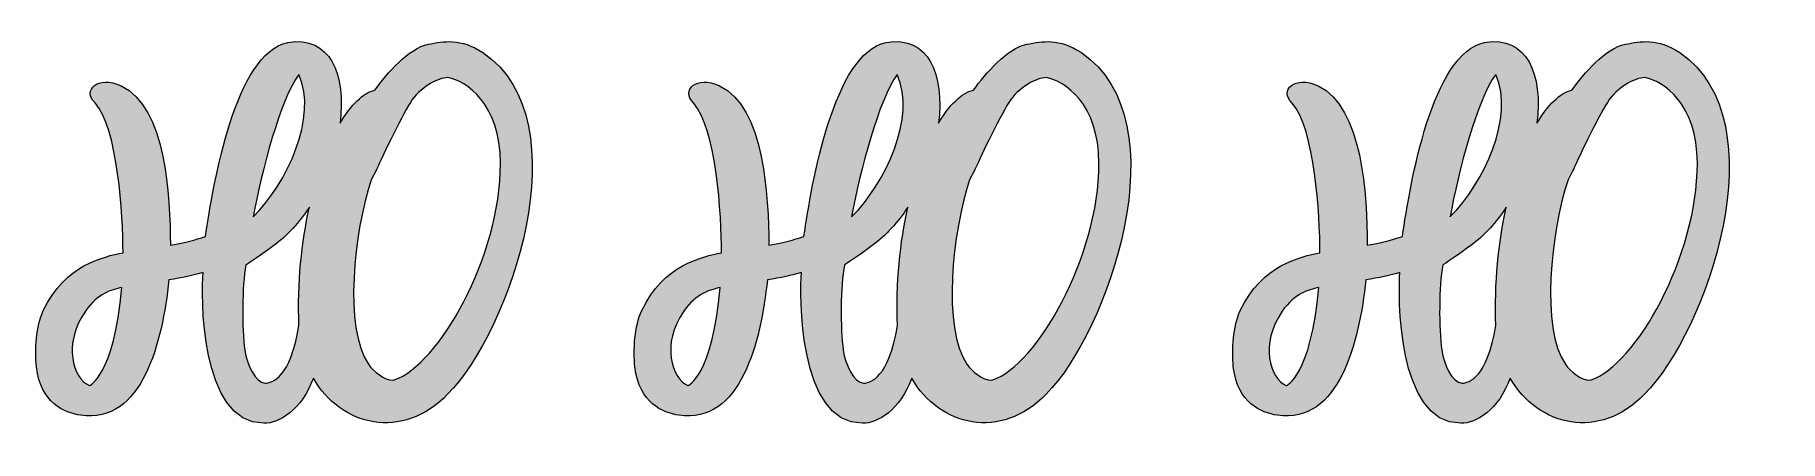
# Model space of a CAD drawing. Header units: inches. Extents: x 15 to 432, y 166 to 263.
import ezdxf

# ---------------------------------------------------------------- set-up
doc = ezdxf.new("R2010")
doc.units = ezdxf.units.IN
doc.header["$MEASUREMENT"] = 0
doc.layers.add('_U+0421_U+043B_U+043E_U+0439 1', color=7, linetype='Continuous')

msp = doc.modelspace()

# ---------------------------------------------------------------- hatches: boundary and pattern name
at = {"layer": '_U+0421_U+043B_U+043E_U+0439 1', "true_color": 0xc10000}
h = msp.add_hatch(color=12, dxfattribs=at)
h.dxf.hatch_style = 2
edge = h.paths.add_edge_path()
edge.add_spline(control_points=[(121.99, 258.99), (116.62, 262.5), (112.63, 261.68), (108.98, 260.98), (104.2, 260.06), (99.08, 253.94), (96.19, 249.99), (93.39, 249.38), (90.5, 246.55), (87.86, 242.09), (89.28, 253.6), (85.57, 263.21), (75.35, 261.39), (62.77, 258.75), (57.56, 227.76), (55.71, 215.06), (52.96, 214.14), (51.25, 213.6), (47.33, 212.94), (47.22, 224.74), (46.29, 245.98), (35.55, 251.04), (30.01, 253.68), (26.17, 249.9), (29.33, 246.97), (34.79, 240.81), (36.01, 220.15), (36.01, 211.14), (31.33, 210.18), (22.15, 208.31), (16.96, 197.31), (15.19, 193.63), (14.95, 187.92), (15.29, 183.89), (16.4, 175.09), (21.93, 172.96), (25.84, 172.29), (40.63, 170.16), (45.39, 189.8), (46.97, 204.68), (50.07, 205.14), (52.88, 205.75), (55.13, 206.39), (54.67, 201.62), (54.23, 170.38), (69.68, 170.38), (73.37, 170.38), (78.62, 173.53), (81.48, 181.18), (87.98, 169.69), (102.83, 166.13), (113.56, 177.35), (128.4, 192.18), (145.95, 242.63), (121.99, 258.99)], knot_values=[0, 0, 0, 0, 1, 1, 1, 2, 2, 2, 3, 3, 3, 4, 4, 4, 5, 5, 5, 6, 6, 6, 7, 7, 7, 8, 8, 8, 9, 9, 9, 10, 10, 10, 11, 11, 11, 12, 12, 12, 13, 13, 13, 14, 14, 14, 15, 15, 15, 16, 16, 16, 17, 17, 17, 18, 18, 18, 18], degree=3, periodic=1)
edge = h.paths.add_edge_path()
edge.add_spline(control_points=[(27.96, 179.39), (24.08, 181.13), (21.53, 189.28), (27.01, 197.18), (30.03, 201.53), (33.17, 202.21), (35.72, 202.86), (33.81, 181.44), (27.96, 179.39), (27.96, 179.39)], knot_values=[0, 0, 0, 0, 1, 1, 1, 2, 2, 2, 3, 3, 3, 3], degree=3, periodic=1)
edge = h.paths.add_edge_path()
edge.add_spline(control_points=[(78.01, 253.76), (82.64, 243.6), (75.1, 227.71), (67.24, 219.85), (67.24, 219.85), (67.24, 219.85), (67.24, 219.85), (67.19, 219.8), (67.14, 219.75), (67.09, 219.7), (69.04, 230.48), (73.7, 248.1), (78.01, 253.76)], knot_values=[0, 0, 0, 0, 1, 1, 1, 2, 2, 2, 3, 3, 3, 4, 4, 4, 4], degree=3, periodic=1)
edge = h.paths.add_edge_path()
edge.add_spline(control_points=[(78.03, 193.77), (76.04, 181.25), (71.6, 179.98), (69.96, 179.98), (67.68, 179.98), (65.55, 184.5), (65.11, 187.84), (64.4, 193.14), (64.42, 203.23), (65.37, 208.22), (65.37, 208.22), (69.63, 210.98), (72.04, 212.89), (75.34, 215.28), (78.19, 218.46), (80.53, 222.05), (78.67, 213.63), (77.65, 203.91), (78.03, 193.77)], knot_values=[0, 0, 0, 0, 1, 1, 1, 2, 2, 2, 3, 3, 3, 4, 4, 4, 5, 5, 5, 6, 6, 6, 6], degree=3, periodic=1)
edge = h.paths.add_edge_path()
edge.add_spline(control_points=[(100.82, 180.77), (100.61, 180.7), (100.52, 180.69), (100.53, 180.69), (98.39, 180.69), (95.88, 182.73), (94.65, 184.5), (88.72, 193.06), (91.15, 216.16), (95.3, 228.6), (95.3, 228.6), (96.47, 230.78), (96.47, 230.78), (97.21, 232.67), (102.34, 243.35), (104.67, 247.08), (106.91, 250.66), (111.22, 252.96), (113.63, 253.02), (117.95, 252.17), (126.19, 246.87), (126.19, 232.52), (126.19, 210.04), (111.32, 184.27), (100.82, 180.77)], knot_values=[0, 0, 0, 0, 1, 1, 1, 2, 2, 2, 3, 3, 3, 4, 4, 4, 5, 5, 5, 6, 6, 6, 7, 7, 7, 8, 8, 8, 8], degree=3, periodic=1)
h = msp.add_hatch(color=12, dxfattribs=at)
h.dxf.hatch_style = 2
edge = h.paths.add_edge_path()
edge.add_spline(control_points=[(264.98, 258.99), (259.62, 262.5), (255.62, 261.68), (251.97, 260.98), (247.19, 260.06), (242.07, 253.94), (239.18, 249.99), (236.39, 249.38), (233.49, 246.55), (230.85, 242.09), (232.27, 253.6), (228.56, 263.21), (218.34, 261.39), (205.76, 258.75), (200.55, 227.76), (198.7, 215.06), (195.95, 214.14), (194.25, 213.6), (190.32, 212.94), (190.22, 224.74), (189.28, 245.98), (178.55, 251.04), (173, 253.68), (169.16, 249.9), (172.32, 246.97), (177.78, 240.81), (179, 220.15), (179, 211.14), (174.32, 210.18), (165.15, 208.31), (159.95, 197.31), (158.19, 193.63), (157.94, 187.92), (158.29, 183.89), (159.39, 175.09), (164.92, 172.96), (168.83, 172.29), (183.62, 170.16), (188.39, 189.8), (189.96, 204.68), (193.06, 205.14), (195.87, 205.75), (198.12, 206.39), (197.67, 201.62), (197.22, 170.38), (212.68, 170.38), (216.36, 170.38), (221.61, 173.53), (224.47, 181.18), (230.97, 169.69), (245.82, 166.13), (256.55, 177.35), (271.39, 192.18), (288.95, 242.63), (264.98, 258.99)], knot_values=[0, 0, 0, 0, 1, 1, 1, 2, 2, 2, 3, 3, 3, 4, 4, 4, 5, 5, 5, 6, 6, 6, 7, 7, 7, 8, 8, 8, 9, 9, 9, 10, 10, 10, 11, 11, 11, 12, 12, 12, 13, 13, 13, 14, 14, 14, 15, 15, 15, 16, 16, 16, 17, 17, 17, 18, 18, 18, 18], degree=3, periodic=1)
edge = h.paths.add_edge_path()
edge.add_spline(control_points=[(170.95, 179.39), (167.07, 181.13), (164.52, 189.28), (170, 197.18), (173.02, 201.53), (176.16, 202.21), (178.71, 202.86), (176.8, 181.44), (170.95, 179.39), (170.95, 179.39)], knot_values=[0, 0, 0, 0, 1, 1, 1, 2, 2, 2, 3, 3, 3, 3], degree=3, periodic=1)
edge = h.paths.add_edge_path()
edge.add_spline(control_points=[(221, 253.76), (225.64, 243.6), (218.09, 227.71), (210.23, 219.85), (210.23, 219.85), (210.23, 219.85), (210.23, 219.85), (210.18, 219.8), (210.13, 219.75), (210.08, 219.7), (212.03, 230.48), (216.69, 248.1), (221, 253.76)], knot_values=[0, 0, 0, 0, 1, 1, 1, 2, 2, 2, 3, 3, 3, 4, 4, 4, 4], degree=3, periodic=1)
edge = h.paths.add_edge_path()
edge.add_spline(control_points=[(221.02, 193.77), (219.03, 181.25), (214.59, 179.98), (212.95, 179.98), (210.67, 179.98), (208.54, 184.5), (208.1, 187.84), (207.39, 193.14), (207.41, 203.23), (208.36, 208.22), (208.36, 208.22), (212.62, 210.98), (215.04, 212.89), (218.33, 215.28), (221.18, 218.46), (223.53, 222.05), (221.66, 213.63), (220.65, 203.91), (221.02, 193.77)], knot_values=[0, 0, 0, 0, 1, 1, 1, 2, 2, 2, 3, 3, 3, 4, 4, 4, 5, 5, 5, 6, 6, 6, 6], degree=3, periodic=1)
edge = h.paths.add_edge_path()
edge.add_spline(control_points=[(243.81, 180.77), (243.61, 180.7), (243.51, 180.69), (243.53, 180.69), (241.38, 180.69), (238.88, 182.73), (237.64, 184.5), (231.71, 193.06), (234.14, 216.16), (238.29, 228.6), (238.29, 228.6), (239.46, 230.78), (239.46, 230.78), (240.2, 232.67), (245.34, 243.35), (247.66, 247.08), (249.9, 250.66), (254.21, 252.96), (256.62, 253.02), (260.94, 252.17), (269.18, 246.87), (269.18, 232.52), (269.18, 210.04), (254.32, 184.27), (243.81, 180.77)], knot_values=[0, 0, 0, 0, 1, 1, 1, 2, 2, 2, 3, 3, 3, 4, 4, 4, 5, 5, 5, 6, 6, 6, 7, 7, 7, 8, 8, 8, 8], degree=3, periodic=1)
h = msp.add_hatch(color=12, dxfattribs=at)
h.dxf.hatch_style = 2
edge = h.paths.add_edge_path()
edge.add_spline(control_points=[(407.98, 258.99), (402.61, 262.5), (398.62, 261.68), (394.96, 260.98), (390.18, 260.06), (385.06, 253.94), (382.17, 249.99), (379.38, 249.38), (376.48, 246.55), (373.85, 242.09), (375.26, 253.6), (371.55, 263.21), (361.33, 261.39), (348.75, 258.75), (343.54, 227.76), (341.7, 215.06), (338.95, 214.14), (337.24, 213.6), (333.31, 212.94), (333.21, 224.74), (332.27, 245.98), (321.54, 251.04), (315.99, 253.68), (312.15, 249.9), (315.31, 246.97), (320.78, 240.81), (321.99, 220.15), (321.99, 211.14), (317.31, 210.18), (308.14, 208.31), (302.94, 197.31), (301.18, 193.63), (300.93, 187.92), (301.28, 183.89), (302.38, 175.09), (307.92, 172.96), (311.83, 172.29), (326.62, 170.16), (331.38, 189.8), (332.96, 204.68), (336.05, 205.14), (338.87, 205.75), (341.11, 206.39), (340.66, 201.62), (340.22, 170.38), (355.67, 170.38), (359.36, 170.38), (364.61, 173.53), (367.46, 181.18), (373.96, 169.69), (388.81, 166.13), (399.55, 177.35), (414.38, 192.18), (431.94, 242.63), (407.98, 258.99)], knot_values=[0, 0, 0, 0, 1, 1, 1, 2, 2, 2, 3, 3, 3, 4, 4, 4, 5, 5, 5, 6, 6, 6, 7, 7, 7, 8, 8, 8, 9, 9, 9, 10, 10, 10, 11, 11, 11, 12, 12, 12, 13, 13, 13, 14, 14, 14, 15, 15, 15, 16, 16, 16, 17, 17, 17, 18, 18, 18, 18], degree=3, periodic=1)
edge = h.paths.add_edge_path()
edge.add_spline(control_points=[(313.95, 179.39), (310.07, 181.13), (307.51, 189.28), (312.99, 197.18), (316.01, 201.53), (319.15, 202.21), (321.7, 202.86), (319.8, 181.44), (313.95, 179.39), (313.95, 179.39)], knot_values=[0, 0, 0, 0, 1, 1, 1, 2, 2, 2, 3, 3, 3, 3], degree=3, periodic=1)
edge = h.paths.add_edge_path()
edge.add_spline(control_points=[(363.99, 253.76), (368.63, 243.6), (361.08, 227.71), (353.22, 219.85), (353.22, 219.85), (353.22, 219.85), (353.22, 219.85), (353.17, 219.8), (353.12, 219.75), (353.07, 219.7), (355.02, 230.48), (359.68, 248.1), (363.99, 253.76)], knot_values=[0, 0, 0, 0, 1, 1, 1, 2, 2, 2, 3, 3, 3, 4, 4, 4, 4], degree=3, periodic=1)
edge = h.paths.add_edge_path()
edge.add_spline(control_points=[(364.01, 193.77), (362.02, 181.25), (357.58, 179.98), (355.94, 179.98), (353.66, 179.98), (351.53, 184.5), (351.09, 187.84), (350.38, 193.14), (350.4, 203.23), (351.35, 208.22), (351.35, 208.22), (355.61, 210.98), (358.03, 212.89), (361.33, 215.28), (364.17, 218.46), (366.52, 222.05), (364.65, 213.63), (363.64, 203.91), (364.01, 193.77)], knot_values=[0, 0, 0, 0, 1, 1, 1, 2, 2, 2, 3, 3, 3, 4, 4, 4, 5, 5, 5, 6, 6, 6, 6], degree=3, periodic=1)
edge = h.paths.add_edge_path()
edge.add_spline(control_points=[(386.8, 180.77), (386.6, 180.7), (386.51, 180.69), (386.52, 180.69), (384.37, 180.69), (381.87, 182.73), (380.63, 184.5), (374.71, 193.06), (377.13, 216.16), (381.28, 228.6), (381.28, 228.6), (382.45, 230.78), (382.45, 230.78), (383.19, 232.67), (388.33, 243.35), (390.66, 247.08), (392.9, 250.66), (397.2, 252.96), (399.61, 253.02), (403.94, 252.17), (412.17, 246.87), (412.17, 232.52), (412.17, 210.04), (397.31, 184.27), (386.8, 180.77)], knot_values=[0, 0, 0, 0, 1, 1, 1, 2, 2, 2, 3, 3, 3, 4, 4, 4, 5, 5, 5, 6, 6, 6, 7, 7, 7, 8, 8, 8, 8], degree=3, periodic=1)

# ---------------------------------------------------------------- linework, layer by layer
at = {"layer": '_U+0421_U+043B_U+043E_U+0439 1', "lineweight": 0}
for points, knots in [([(121.99, 258.99), (116.62, 262.5), (112.63, 261.68), (108.98, 260.98), (104.2, 260.06), (99.08, 253.94), (96.19, 249.99), (93.39, 249.38), (90.5, 246.55), (87.86, 242.09), (89.28, 253.6), (85.57, 263.21), (75.35, 261.39), (62.77, 258.75), (57.56, 227.76), (55.71, 215.06), (52.96, 214.14), (51.25, 213.6), (47.33, 212.94), (47.22, 224.74), (46.29, 245.98), (35.55, 251.04), (30.01, 253.68), (26.17, 249.9), (29.33, 246.97), (34.79, 240.81), (36.01, 220.15), (36.01, 211.14), (31.33, 210.18), (22.15, 208.31), (16.96, 197.31), (15.19, 193.63), (14.95, 187.92), (15.29, 183.89), (16.4, 175.09), (21.93, 172.96), (25.84, 172.29), (40.63, 170.16), (45.39, 189.8), (46.97, 204.68), (50.07, 205.14), (52.88, 205.75), (55.13, 206.39), (54.67, 201.62), (54.23, 170.38), (69.68, 170.38), (73.37, 170.38), (78.62, 173.53), (81.48, 181.18), (87.98, 169.69), (102.83, 166.13), (113.56, 177.35), (128.4, 192.18), (145.95, 242.63), (121.99, 258.99)], [0, 0, 0, 0, 1, 1, 1, 2, 2, 2, 3, 3, 3, 4, 4, 4, 5, 5, 5, 6, 6, 6, 7, 7, 7, 8, 8, 8, 9, 9, 9, 10, 10, 10, 11, 11, 11, 12, 12, 12, 13, 13, 13, 14, 14, 14, 15, 15, 15, 16, 16, 16, 17, 17, 17, 18, 18, 18, 18]), ([(264.98, 258.99), (259.62, 262.5), (255.62, 261.68), (251.97, 260.98), (247.19, 260.06), (242.07, 253.94), (239.18, 249.99), (236.39, 249.38), (233.49, 246.55), (230.85, 242.09), (232.27, 253.6), (228.56, 263.21), (218.34, 261.39), (205.76, 258.75), (200.55, 227.76), (198.7, 215.06), (195.95, 214.14), (194.25, 213.6), (190.32, 212.94), (190.22, 224.74), (189.28, 245.98), (178.55, 251.04), (173, 253.68), (169.16, 249.9), (172.32, 246.97), (177.78, 240.81), (179, 220.15), (179, 211.14), (174.32, 210.18), (165.15, 208.31), (159.95, 197.31), (158.19, 193.63), (157.94, 187.92), (158.29, 183.89), (159.39, 175.09), (164.92, 172.96), (168.83, 172.29), (183.62, 170.16), (188.39, 189.8), (189.96, 204.68), (193.06, 205.14), (195.87, 205.75), (198.12, 206.39), (197.67, 201.62), (197.22, 170.38), (212.68, 170.38), (216.36, 170.38), (221.61, 173.53), (224.47, 181.18), (230.97, 169.69), (245.82, 166.13), (256.55, 177.35), (271.39, 192.18), (288.95, 242.63), (264.98, 258.99)], [0, 0, 0, 0, 1, 1, 1, 2, 2, 2, 3, 3, 3, 4, 4, 4, 5, 5, 5, 6, 6, 6, 7, 7, 7, 8, 8, 8, 9, 9, 9, 10, 10, 10, 11, 11, 11, 12, 12, 12, 13, 13, 13, 14, 14, 14, 15, 15, 15, 16, 16, 16, 17, 17, 17, 18, 18, 18, 18]), ([(407.98, 258.99), (402.61, 262.5), (398.62, 261.68), (394.96, 260.98), (390.18, 260.06), (385.06, 253.94), (382.17, 249.99), (379.38, 249.38), (376.48, 246.55), (373.85, 242.09), (375.26, 253.6), (371.55, 263.21), (361.33, 261.39), (348.75, 258.75), (343.54, 227.76), (341.7, 215.06), (338.95, 214.14), (337.24, 213.6), (333.31, 212.94), (333.21, 224.74), (332.27, 245.98), (321.54, 251.04), (315.99, 253.68), (312.15, 249.9), (315.31, 246.97), (320.78, 240.81), (321.99, 220.15), (321.99, 211.14), (317.31, 210.18), (308.14, 208.31), (302.94, 197.31), (301.18, 193.63), (300.93, 187.92), (301.28, 183.89), (302.38, 175.09), (307.92, 172.96), (311.83, 172.29), (326.62, 170.16), (331.38, 189.8), (332.96, 204.68), (336.05, 205.14), (338.87, 205.75), (341.11, 206.39), (340.66, 201.62), (340.22, 170.38), (355.67, 170.38), (359.36, 170.38), (364.61, 173.53), (367.46, 181.18), (373.96, 169.69), (388.81, 166.13), (399.55, 177.35), (414.38, 192.18), (431.94, 242.63), (407.98, 258.99)], [0, 0, 0, 0, 1, 1, 1, 2, 2, 2, 3, 3, 3, 4, 4, 4, 5, 5, 5, 6, 6, 6, 7, 7, 7, 8, 8, 8, 9, 9, 9, 10, 10, 10, 11, 11, 11, 12, 12, 12, 13, 13, 13, 14, 14, 14, 15, 15, 15, 16, 16, 16, 17, 17, 17, 18, 18, 18, 18]), ([(78.01, 253.76), (82.64, 243.6), (75.1, 227.71), (67.24, 219.85), (67.24, 219.85), (67.24, 219.85), (67.24, 219.85), (67.19, 219.8), (67.14, 219.75), (67.09, 219.7), (69.04, 230.48), (73.7, 248.1), (78.01, 253.76)], [0, 0, 0, 0, 1, 1, 1, 2, 2, 2, 3, 3, 3, 4, 4, 4, 4]), ([(100.82, 180.77), (100.61, 180.7), (100.52, 180.69), (100.53, 180.69), (98.39, 180.69), (95.88, 182.73), (94.65, 184.5), (88.72, 193.06), (91.15, 216.16), (95.3, 228.6), (95.3, 228.6), (96.47, 230.78), (96.47, 230.78), (97.21, 232.67), (102.34, 243.35), (104.67, 247.08), (106.91, 250.66), (111.22, 252.96), (113.63, 253.02), (117.95, 252.17), (126.19, 246.87), (126.19, 232.52), (126.19, 210.04), (111.32, 184.27), (100.82, 180.77)], [0, 0, 0, 0, 1, 1, 1, 2, 2, 2, 3, 3, 3, 4, 4, 4, 5, 5, 5, 6, 6, 6, 7, 7, 7, 8, 8, 8, 8]), ([(221, 253.76), (225.64, 243.6), (218.09, 227.71), (210.23, 219.85), (210.23, 219.85), (210.23, 219.85), (210.23, 219.85), (210.18, 219.8), (210.13, 219.75), (210.08, 219.7), (212.03, 230.48), (216.69, 248.1), (221, 253.76)], [0, 0, 0, 0, 1, 1, 1, 2, 2, 2, 3, 3, 3, 4, 4, 4, 4]), ([(243.81, 180.77), (243.61, 180.7), (243.51, 180.69), (243.53, 180.69), (241.38, 180.69), (238.88, 182.73), (237.64, 184.5), (231.71, 193.06), (234.14, 216.16), (238.29, 228.6), (238.29, 228.6), (239.46, 230.78), (239.46, 230.78), (240.2, 232.67), (245.34, 243.35), (247.66, 247.08), (249.9, 250.66), (254.21, 252.96), (256.62, 253.02), (260.94, 252.17), (269.18, 246.87), (269.18, 232.52), (269.18, 210.04), (254.32, 184.27), (243.81, 180.77)], [0, 0, 0, 0, 1, 1, 1, 2, 2, 2, 3, 3, 3, 4, 4, 4, 5, 5, 5, 6, 6, 6, 7, 7, 7, 8, 8, 8, 8]), ([(363.99, 253.76), (368.63, 243.6), (361.08, 227.71), (353.22, 219.85), (353.22, 219.85), (353.22, 219.85), (353.22, 219.85), (353.17, 219.8), (353.12, 219.75), (353.07, 219.7), (355.02, 230.48), (359.68, 248.1), (363.99, 253.76)], [0, 0, 0, 0, 1, 1, 1, 2, 2, 2, 3, 3, 3, 4, 4, 4, 4]), ([(386.8, 180.77), (386.6, 180.7), (386.51, 180.69), (386.52, 180.69), (384.37, 180.69), (381.87, 182.73), (380.63, 184.5), (374.71, 193.06), (377.13, 216.16), (381.28, 228.6), (381.28, 228.6), (382.45, 230.78), (382.45, 230.78), (383.19, 232.67), (388.33, 243.35), (390.66, 247.08), (392.9, 250.66), (397.2, 252.96), (399.61, 253.02), (403.94, 252.17), (412.17, 246.87), (412.17, 232.52), (412.17, 210.04), (397.31, 184.27), (386.8, 180.77)], [0, 0, 0, 0, 1, 1, 1, 2, 2, 2, 3, 3, 3, 4, 4, 4, 5, 5, 5, 6, 6, 6, 7, 7, 7, 8, 8, 8, 8]), ([(78.03, 193.77), (76.04, 181.25), (71.6, 179.98), (69.96, 179.98), (67.68, 179.98), (65.55, 184.5), (65.11, 187.84), (64.4, 193.14), (64.42, 203.23), (65.37, 208.22), (65.37, 208.22), (69.63, 210.98), (72.04, 212.89), (75.34, 215.28), (78.19, 218.46), (80.53, 222.05), (78.67, 213.63), (77.65, 203.91), (78.03, 193.77)], [0, 0, 0, 0, 1, 1, 1, 2, 2, 2, 3, 3, 3, 4, 4, 4, 5, 5, 5, 6, 6, 6, 6]), ([(221.02, 193.77), (219.03, 181.25), (214.59, 179.98), (212.95, 179.98), (210.67, 179.98), (208.54, 184.5), (208.1, 187.84), (207.39, 193.14), (207.41, 203.23), (208.36, 208.22), (208.36, 208.22), (212.62, 210.98), (215.04, 212.89), (218.33, 215.28), (221.18, 218.46), (223.53, 222.05), (221.66, 213.63), (220.65, 203.91), (221.02, 193.77)], [0, 0, 0, 0, 1, 1, 1, 2, 2, 2, 3, 3, 3, 4, 4, 4, 5, 5, 5, 6, 6, 6, 6]), ([(364.01, 193.77), (362.02, 181.25), (357.58, 179.98), (355.94, 179.98), (353.66, 179.98), (351.53, 184.5), (351.09, 187.84), (350.38, 193.14), (350.4, 203.23), (351.35, 208.22), (351.35, 208.22), (355.61, 210.98), (358.03, 212.89), (361.33, 215.28), (364.17, 218.46), (366.52, 222.05), (364.65, 213.63), (363.64, 203.91), (364.01, 193.77)], [0, 0, 0, 0, 1, 1, 1, 2, 2, 2, 3, 3, 3, 4, 4, 4, 5, 5, 5, 6, 6, 6, 6]), ([(27.96, 179.39), (24.08, 181.13), (21.53, 189.28), (27.01, 197.18), (30.03, 201.53), (33.17, 202.21), (35.72, 202.86), (33.81, 181.44), (27.96, 179.39), (27.96, 179.39)], [0, 0, 0, 0, 1, 1, 1, 2, 2, 2, 3, 3, 3, 3]), ([(170.95, 179.39), (167.07, 181.13), (164.52, 189.28), (170, 197.18), (173.02, 201.53), (176.16, 202.21), (178.71, 202.86), (176.8, 181.44), (170.95, 179.39), (170.95, 179.39)], [0, 0, 0, 0, 1, 1, 1, 2, 2, 2, 3, 3, 3, 3]), ([(313.95, 179.39), (310.07, 181.13), (307.51, 189.28), (312.99, 197.18), (316.01, 201.53), (319.15, 202.21), (321.7, 202.86), (319.8, 181.44), (313.95, 179.39), (313.95, 179.39)], [0, 0, 0, 0, 1, 1, 1, 2, 2, 2, 3, 3, 3, 3])]:
    msp.add_open_spline(points, degree=3, knots=knots, dxfattribs=at)

doc.saveas('drawing.dxf')
